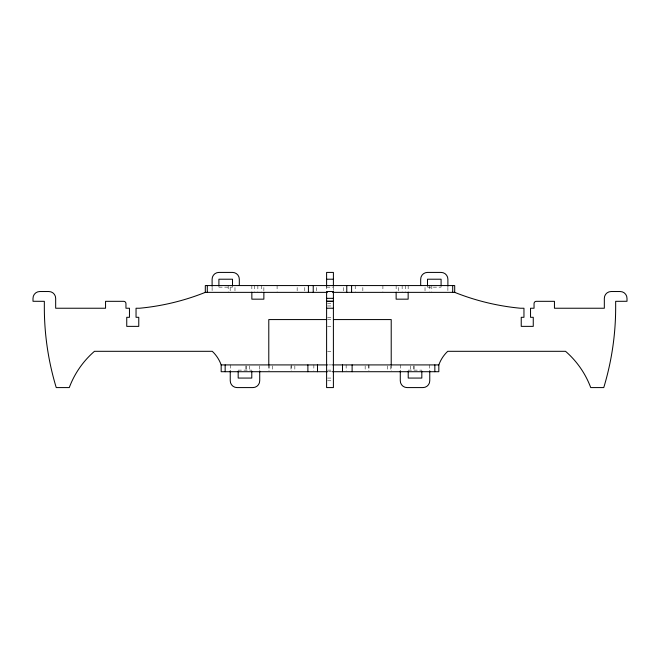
<?xml version="1.0" encoding="UTF-8"?>
<svg xmlns="http://www.w3.org/2000/svg" width="660" height="660" viewBox="0 0 660 660"><rect width="100%" height="100%" fill="white"/><g stroke="black" fill="none" stroke-linecap="round" stroke-linejoin="round"><path stroke-width="0.49" stroke-dasharray="3.3 2.47" d="M218.905 287.149L232.51 287.149M326.601 287.149L333.399 287.149M427.49 287.149L441.094 287.149M327.575 303.584L332.425 303.584M327.575 305.968L332.425 305.968M327.575 317.303L333.399 317.303M327.575 319.572L333.399 319.572M327.575 326.37L333.399 326.37M327.575 351.31L333.399 351.31M328.498 364.914L333.399 364.914M238.177 370.128L251.782 370.128M327.575 370.128L333.399 370.128M408.218 370.128L421.822 370.128M328.498 371.712L331.501 371.712M327.575 378.064L333.399 378.064M327.575 380.787L332.425 380.787M447.892 287.306L447.892 291.39M431.821 285.565L431.821 291.39M429.833 285.565L429.833 291.39M429.759 364.914L429.759 370.862M425.023 287.504L425.023 291.39M414.142 365.887L414.142 370.747M413.474 365.887L413.474 370.747M410.272 365.887L410.272 370.747M408.152 285.565L408.152 291.39M405.545 285.565L405.545 291.39M402.138 285.565L402.138 291.39M400.282 364.914L400.282 370.862M398.739 287.504L398.739 291.39M396.132 285.565L396.132 291.39M391.471 364.914L391.471 370.747M390.802 365.887L390.802 370.747M387.601 365.887L387.601 370.747M382.907 285.565L382.907 291.39M369.022 364.914L369.022 370.747M368.362 364.914L368.362 370.747M365.153 365.887L365.153 370.747M362.843 287.504L362.843 291.39M355.212 285.565L355.212 291.39M346.145 364.914L346.145 370.747M343.604 287.504L343.604 291.39M333.399 287.306L333.399 290.425M326.601 285.565L326.601 290.425M316.396 287.504L316.396 291.39M313.855 364.914L313.855 370.747M304.788 287.504L304.788 291.39M297.157 287.504L297.157 291.39M294.847 365.887L294.847 370.747M291.637 364.914L291.637 370.747M290.977 365.887L290.977 370.747M277.093 285.565L277.093 291.39M272.399 365.887L272.399 370.747M269.197 364.914L269.197 370.747M268.529 364.914L268.529 370.747M263.868 287.504L263.868 291.39M261.261 285.565L261.261 291.39M259.718 365.887L259.718 370.862M257.862 285.565L257.862 291.39M254.455 285.565L254.455 291.39M251.848 285.565L251.848 291.39M249.727 365.887L249.727 370.747M246.526 365.887L246.526 370.747M245.858 365.887L245.858 370.747M234.976 287.504L234.976 291.39M230.167 287.504L230.167 291.39M230.241 364.914L230.241 370.862M228.178 285.565L228.178 291.39M212.108 287.306L212.108 291.39"/><path stroke-width="0.99" d="M326.601 279.213L333.399 279.213M327.5 371.712L221.174 371.712L221.174 364.914A34.922 34.922 0 0 0 212.281 351.31L94.462 351.31A89.224 89.224 0 0 0 69.275 387.585L56.24 387.585A276.721 276.721 0 0 1 44.335 308.236L44.335 301.323L33 301.282L33 298.337A6.798 6.798 0 0 1 39.798 291.53L48.873 291.53A6.798 6.798 0 0 1 55.671 298.337L55.671 308.236L105.55 308.236L105.55 301.323L123.684 301.323A2.269 2.269 0 0 1 125.953 303.584L125.953 308.236L129.467 308.236L129.467 317.303L126.745 317.303L126.745 326.37L138.765 326.37L138.765 317.303L136.042 317.303L136.042 308.236L139.557 308.236A237.229 237.229 0 0 0 205.301 292.363L327.459 292.363M332.541 292.363L454.699 292.363A237.229 237.229 0 0 0 520.443 308.236L523.957 308.236L523.957 317.303L521.235 317.303L521.235 326.37L533.255 326.37L533.255 317.303L530.533 317.303L530.533 308.236L534.047 308.236L534.047 303.584A2.269 2.269 0 0 1 536.316 301.323L554.449 301.323L554.449 308.236L604.329 308.236L604.329 298.337A6.798 6.798 0 0 1 611.127 291.53L620.202 291.53A6.798 6.798 0 0 1 627 298.337L627 301.282L615.664 301.323L615.664 308.236A276.721 276.721 0 0 1 603.76 387.585L590.725 387.585A89.224 89.224 0 0 0 565.538 351.31L447.719 351.31A34.922 34.922 0 0 0 438.826 364.914L438.826 371.712L332.5 371.712M326.601 298.337L333.399 298.337M326.601 308.236L333.399 308.236M326.601 319.572L268.785 319.572L268.785 364.914M333.399 319.572L391.215 319.572L391.215 364.914M221.174 364.914L327.5 364.914M332.5 364.914L438.826 364.914M454.699 292.363L454.699 285.565L205.318 285.565L205.301 292.363M452.702 285.565L452.702 292.363M447.892 286.3L447.892 279.213A6.798 6.798 0 0 0 441.094 272.415L427.49 272.415A6.798 6.798 0 0 0 420.684 279.213L420.684 285.565M441.094 286.159L441.094 279.213L427.49 279.213L427.49 286.159M434.841 364.914L434.841 371.712M429.759 370.862L429.759 380.787A6.798 6.798 0 0 1 422.953 387.585L407.088 387.585A6.798 6.798 0 0 1 400.282 380.787L400.282 370.862M421.822 371.118L421.822 378.064L408.218 378.064L408.218 371.118M408.152 292.363L408.152 299.17L396.132 299.17L396.132 292.363M352.118 364.914L352.118 371.712M351.582 285.565L351.582 292.363M346.772 285.565L346.772 292.363M342.499 364.914L342.499 371.712M333.399 286.3L333.399 272.415L326.601 272.415L326.601 286.3M317.501 364.914L317.501 371.712M313.228 285.565L313.228 292.363M308.418 285.565L308.418 292.363M307.882 364.914L307.882 371.712M263.868 292.363L263.868 299.17L251.848 299.17L251.848 292.363M259.718 370.862L259.718 380.787A6.798 6.798 0 0 1 252.912 387.585L237.047 387.585A6.798 6.798 0 0 1 230.241 380.787L230.241 370.862M251.782 371.118L251.782 378.064L238.177 378.064L238.177 371.118M239.316 285.565L239.316 279.213A6.798 6.798 0 0 0 232.51 272.415L218.905 272.415A6.798 6.798 0 0 0 212.108 279.213L212.108 286.3M232.51 286.159L232.51 279.213L218.905 279.213L218.905 286.159M225.159 364.914L225.159 371.712M207.298 285.565L207.298 292.363M333.399 291.53L326.601 291.53L326.601 387.585L333.399 387.585L333.399 291.53M333.399 301.282L326.601 301.282L333.399 301.323"/></g></svg>
